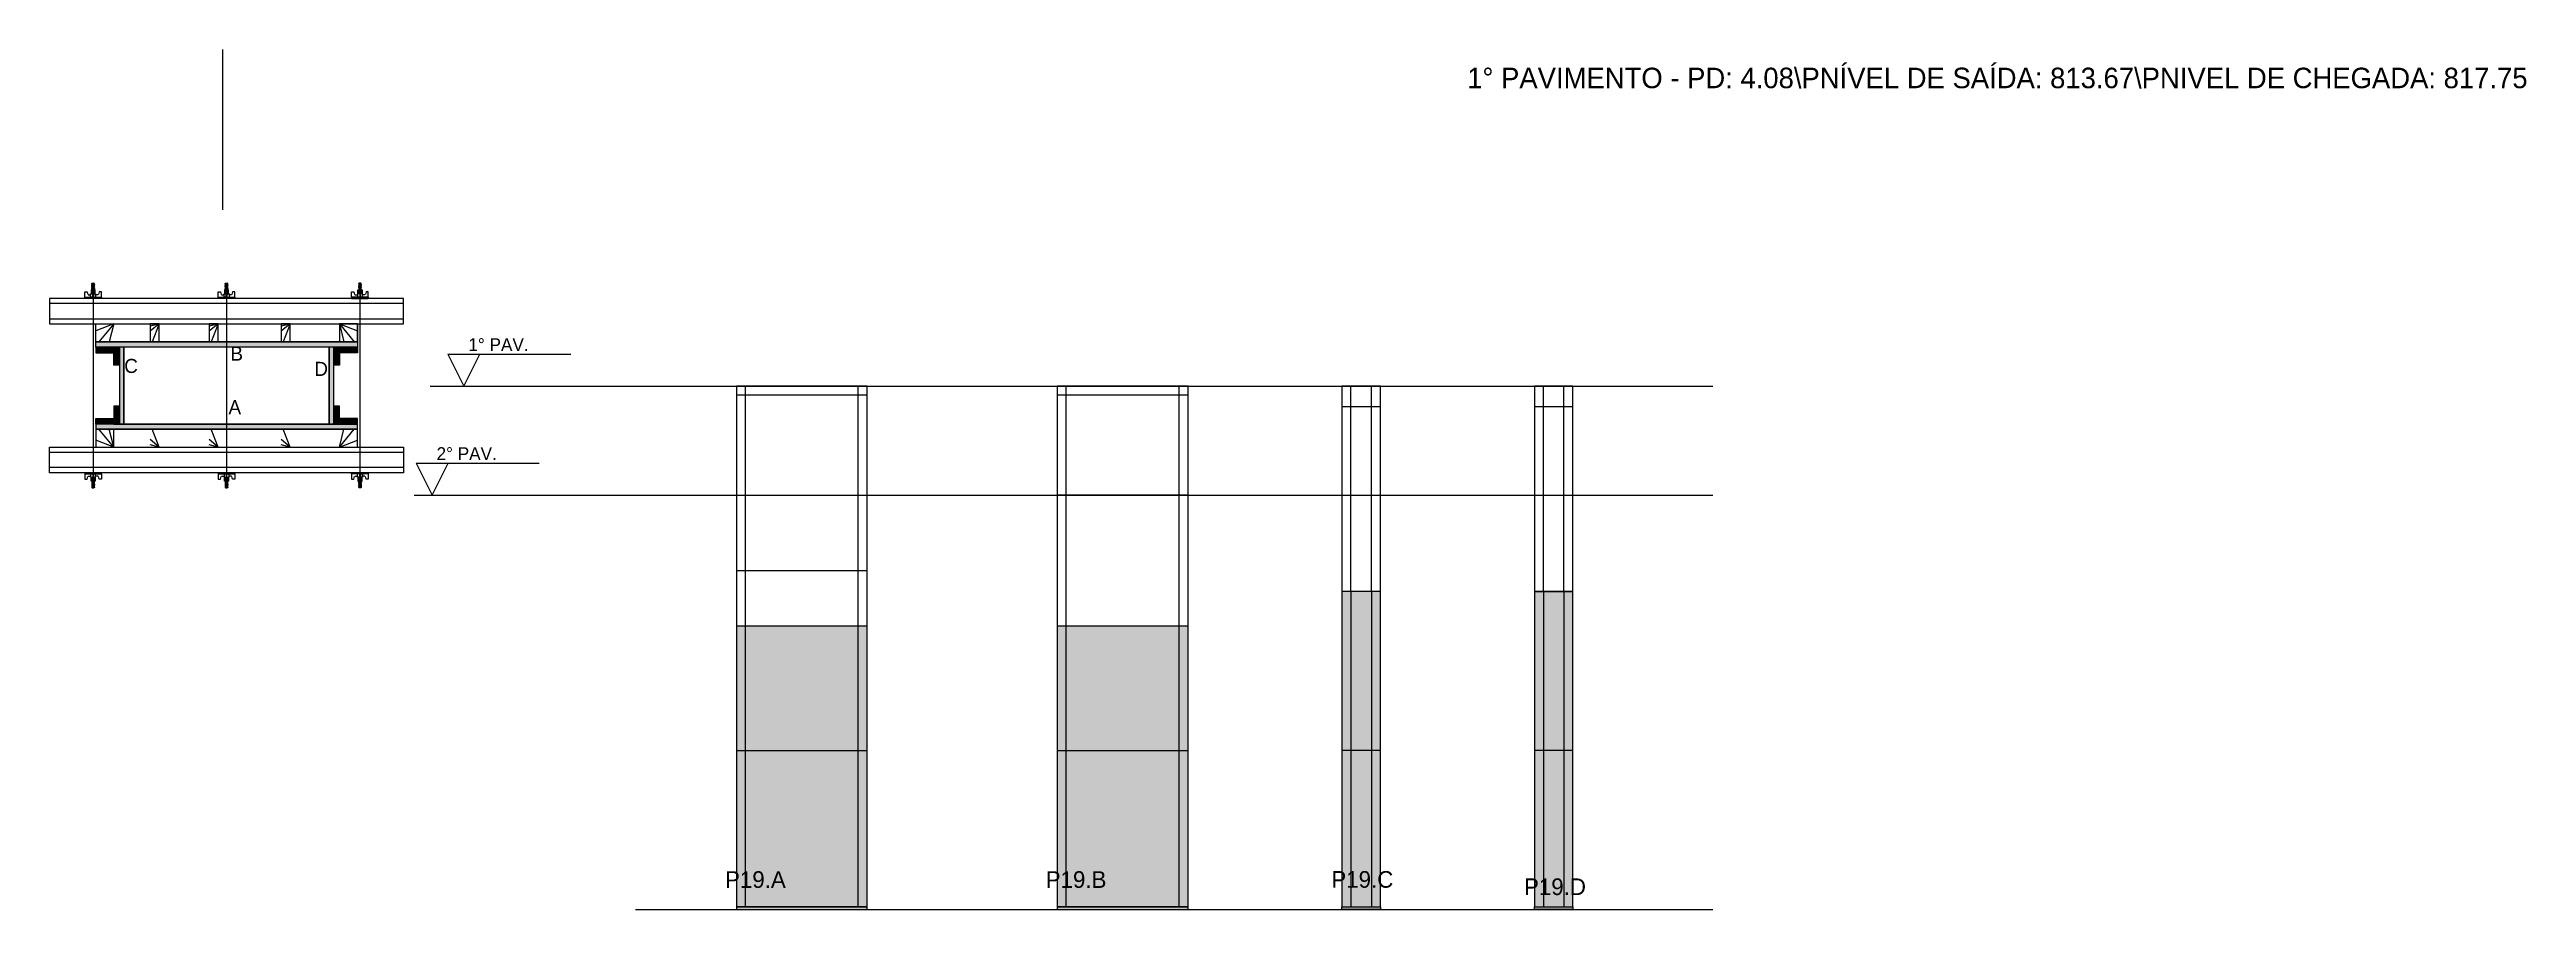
# Model space of a CAD drawing. Header units: metres. Extents: x 6286 to 8217, y 9809 to 10479.
import ezdxf

# ---------------------------------------------------------------- set-up
doc = ezdxf.new("R2010")
doc.units = ezdxf.units.M
for name, color, linetype in [('CHAPA', 7, 'Continuous'), ('Hachura', 7, 'Continuous'), ('Madeira', 7, 'Continuous'), ('NIVEL 1° PAV.', 7, 'Continuous'), ('NIVEL 2° PAV.', 7, 'Continuous'), ('NOMENCLATURA', 7, 'Continuous'), ('Nível', 7, 'Continuous'), ('Painéis', 7, 'Continuous'), ('Perfil Metálico', 7, 'Continuous'), ('SARR_2.2x7', 7, 'Continuous'), ('SARRAFO', 7, 'Continuous'), ('Texto Seção', 7, 'Continuous'), ('TEXTO_GERAL', 7, 'Continuous')]:
    doc.layers.add(name, color=color, linetype=linetype)

msp = doc.modelspace()

# ---------------------------------------------------------------- hatches: boundary and pattern name
at = {"layer": 'Hachura'}
h = msp.add_hatch(color=7, dxfattribs=at)
h.dxf.hatch_style = 1
h.paths.add_polyline_path([(6321.7, 10247.3), (6321.7, 10251.3), (6321.7, 10251.3), (6525.7, 10251.3), (6525.7, 10251.3), (6525.7, 10247.3), (6525.7, 10247.3), (6321.7, 10247.3)])
h = msp.add_hatch(color=7, dxfattribs=at)
h.dxf.hatch_style = 1
h.paths.add_polyline_path([(6321.7, 10247.3), (6321.7, 10251.3), (6321.7, 10251.3), (6525.7, 10251.3), (6525.7, 10251.3), (6525.7, 10247.3), (6525.7, 10247.3), (6321.7, 10247.3)])
h = msp.add_hatch(color=7, dxfattribs=at)
h.dxf.hatch_style = 1
h.paths.add_polyline_path([(6335.7, 10247.3), (6335.7, 10242.9), (6335.7, 10242.9), (6321.7, 10242.9), (6321.7, 10242.9), (6321.7, 10247.3), (6321.7, 10247.3), (6335.7, 10247.3)])
h = msp.add_hatch(color=7, dxfattribs=at)
h.dxf.hatch_style = 1
h.paths.add_polyline_path([(6340.1, 10247.3), (6335.7, 10247.3), (6335.7, 10247.3), (6335.7, 10233.3), (6335.7, 10233.3), (6340.1, 10233.3), (6340.1, 10233.3), (6340.1, 10247.3)])
h = msp.add_hatch(color=7, dxfattribs=at)
h.dxf.hatch_style = 1
h.paths.add_polyline_path([(6343.7, 10247.3), (6340.1, 10247.3), (6340.1, 10247.3), (6340.1, 10187.3), (6340.1, 10187.3), (6343.7, 10187.3), (6343.7, 10187.3), (6343.7, 10247.3)])
h = msp.add_hatch(color=7, dxfattribs=at)
h.dxf.hatch_style = 1
h.paths.add_polyline_path([(6343.7, 10247.3), (6340.1, 10247.3), (6340.1, 10247.3), (6340.1, 10187.3), (6340.1, 10187.3), (6343.7, 10187.3), (6343.7, 10187.3), (6343.7, 10247.3)])
h = msp.add_hatch(color=7, dxfattribs=at)
h.dxf.hatch_style = 1
h.paths.add_polyline_path([(6507.3, 10247.3), (6503.7, 10247.3), (6503.7, 10247.3), (6503.7, 10187.3), (6503.7, 10187.3), (6507.3, 10187.3), (6507.3, 10187.3), (6507.3, 10247.3)])
h = msp.add_hatch(color=7, dxfattribs=at)
h.dxf.hatch_style = 1
h.paths.add_polyline_path([(6507.3, 10247.3), (6503.7, 10247.3), (6503.7, 10247.3), (6503.7, 10187.3), (6503.7, 10187.3), (6507.3, 10187.3), (6507.3, 10187.3), (6507.3, 10247.3)])
h = msp.add_hatch(color=7, dxfattribs=at)
h.dxf.hatch_style = 1
h.paths.add_polyline_path([(6511.7, 10247.3), (6507.3, 10247.3), (6507.3, 10247.3), (6507.3, 10233.3), (6507.3, 10233.3), (6511.7, 10233.3), (6511.7, 10233.3), (6511.7, 10247.3)])
h = msp.add_hatch(color=7, dxfattribs=at)
h.dxf.hatch_style = 1
h.paths.add_polyline_path([(6511.7, 10247.3), (6511.7, 10242.9), (6511.7, 10242.9), (6525.7, 10242.9), (6525.7, 10242.9), (6525.7, 10247.3), (6525.7, 10247.3), (6511.7, 10247.3)])
h = msp.add_hatch(color=7, dxfattribs=at)
h.dxf.hatch_style = 1
h.paths.add_polyline_path([(6340.1, 10187.3), (6335.7, 10187.3), (6335.7, 10187.3), (6335.7, 10201.3), (6335.7, 10201.3), (6340.1, 10201.3), (6340.1, 10201.3), (6340.1, 10187.3)])
h = msp.add_hatch(color=7, dxfattribs=at)
h.dxf.hatch_style = 1
h.paths.add_polyline_path([(6511.7, 10187.3), (6507.3, 10187.3), (6507.3, 10187.3), (6507.3, 10201.3), (6507.3, 10201.3), (6511.7, 10201.3), (6511.7, 10201.3), (6511.7, 10187.3)])
h = msp.add_hatch(color=7, dxfattribs=at)
h.dxf.hatch_style = 1
h.paths.add_polyline_path([(6335.7, 10187.3), (6335.7, 10191.7), (6335.7, 10191.7), (6321.7, 10191.7), (6321.7, 10191.7), (6321.7, 10187.3), (6321.7, 10187.3), (6335.7, 10187.3)])
h = msp.add_hatch(color=7, dxfattribs=at)
h.dxf.hatch_style = 1
h.paths.add_polyline_path([(6321.7, 10187.3), (6321.7, 10183.3), (6321.7, 10183.3), (6525.7, 10183.3), (6525.7, 10183.3), (6525.7, 10187.3), (6525.7, 10187.3), (6321.7, 10187.3)])
h = msp.add_hatch(color=7, dxfattribs=at)
h.dxf.hatch_style = 1
h.paths.add_polyline_path([(6321.7, 10187.3), (6321.7, 10183.3), (6321.7, 10183.3), (6525.7, 10183.3), (6525.7, 10183.3), (6525.7, 10187.3), (6525.7, 10187.3), (6321.7, 10187.3)])
h = msp.add_hatch(color=7, dxfattribs=at)
h.dxf.hatch_style = 1
h.paths.add_polyline_path([(6511.7, 10187.3), (6511.7, 10191.7), (6511.7, 10191.7), (6525.7, 10191.7), (6525.7, 10191.7), (6525.7, 10187.3), (6525.7, 10187.3), (6511.7, 10187.3)])
h = msp.add_hatch(color=7, dxfattribs=at)
h.dxf.hatch_style = 1
h.paths.add_polyline_path([(7323.2, 9808.7), (7323.2, 10056.7), (7323.2, 10056.7), (7293.2, 10056.7), (7293.2, 10056.7), (7293.2, 9808.7), (7293.2, 9808.7), (7323.2, 9808.7)])
h = msp.add_hatch(color=7, dxfattribs=at)
h.dxf.hatch_style = 1
h.paths.add_polyline_path([(7473.3, 9808.7), (7473.3, 10056.7), (7473.3, 10056.7), (7443.3, 10056.7), (7443.3, 10056.7), (7443.3, 9808.7), (7443.3, 9808.7), (7473.3, 9808.7)])
h = msp.add_hatch(color=7, dxfattribs=at)
h.dxf.hatch_style = 1
h.paths.add_polyline_path([(6923.2, 9808.7), (6923.2, 10029.7), (6923.2, 10029.7), (6821.2, 10029.7), (6821.2, 10029.7), (6821.2, 9808.7), (6821.2, 9808.7), (6923.2, 9808.7)])
h = msp.add_hatch(color=7, dxfattribs=at)
h.dxf.hatch_style = 1
h.paths.add_polyline_path([(7173.3, 9808.7), (7173.3, 10029.7), (7173.3, 10029.7), (7071.3, 10029.7), (7071.3, 10029.7), (7071.3, 9808.7), (7071.3, 9808.7), (7173.3, 9808.7)])

# ---------------------------------------------------------------- linework, layer by layer
at = {"layer": 'CHAPA', "color": 7, "lineweight": 25}
for points in [[(6321.7, 10247.3), (6321.7, 10251.3), (6525.7, 10251.3), (6525.7, 10247.3)], [(6321.7, 10247.3), (6321.7, 10251.3), (6525.7, 10251.3), (6525.7, 10247.3)], [(6343.7, 10247.3), (6340.1, 10247.3), (6340.1, 10187.3), (6343.7, 10187.3)], [(6343.7, 10247.3), (6340.1, 10247.3), (6340.1, 10187.3), (6343.7, 10187.3)], [(6507.3, 10247.3), (6503.7, 10247.3), (6503.7, 10187.3), (6507.3, 10187.3)], [(6507.3, 10247.3), (6503.7, 10247.3), (6503.7, 10187.3), (6507.3, 10187.3)], [(6321.7, 10187.3), (6321.7, 10183.3), (6525.7, 10183.3), (6525.7, 10187.3)], [(6321.7, 10187.3), (6321.7, 10183.3), (6525.7, 10183.3), (6525.7, 10187.3)]]:
    msp.add_lwpolyline(points, close=True, dxfattribs=at)
at = {"layer": 'Defpoints', "color": 7, "lineweight": 25}
msp.add_line((6420.7, 10354.4), (6420.7, 10479.4), dxfattribs=at)
at = {"layer": 'Hachura', "color": 7, "lineweight": 25}
for p, q in [((6320.7, 10295.1), (6318.5, 10296.1)), ((6320.7, 10293.9), (6318.5, 10295)), ((6320.7, 10292.8), (6318.5, 10293.8)), ((6319.8, 10292), (6318.5, 10292.7)), ((6318.6, 10296.8), (6319, 10297.1)), ((6318.6, 10296.5), (6318.6, 10296.8)), ((6318.6, 10296.8), (6318.6, 10296.8)), ((6320.6, 10296.8), (6318.6, 10296.8)), ((6318.6, 10296.5), (6320.6, 10295.5)), ((6318.6, 10296.5), (6320.6, 10295.5)), ((6318.6, 10296.4), (6320.7, 10295.3)), ((6318.6, 10295.3), (6318.6, 10296)), ((6320.6, 10295), (6318.6, 10296)), ((6318.6, 10295.3), (6320.6, 10294.4)), ((6318.6, 10295.2), (6320.7, 10294.1)), ((6318.6, 10294.2), (6318.6, 10294.8)), ((6320.6, 10293.8), (6318.6, 10294.8)), ((6318.6, 10294.6), (6318.6, 10294.8)), ((6318.6, 10294.2), (6320.6, 10293.2)), ((6318.6, 10294.1), (6320.7, 10293)), ((6318.6, 10293), (6318.6, 10293.6)), ((6320.6, 10292.7), (6318.6, 10293.6)), ((6318.6, 10293), (6320.6, 10292)), ((6319.5, 10292), (6318.6, 10292.5)), ((6318.6, 10292), (6318.6, 10292.5)), ((6319, 10297.1), (6320.2, 10297.1)), ((6320.6, 10296.2), (6319.3, 10296.8)), ((6320.7, 10296.2), (6319.5, 10296.8)), ((6319.7, 10296.1), (6319.7, 10142.3)), ((6320.1, 10296.8), (6320.7, 10296.5)), ((6320.6, 10296.8), (6320.2, 10297.1)), ((6320.3, 10296.8), (6320.6, 10296.7)), ((6320.6, 10296.7), (6320.6, 10296.8)), ((6320.6, 10296.2), (6320.6, 10295.5)), ((6320.6, 10294.4), (6320.6, 10295)), ((6320.6, 10293.6), (6320.6, 10293.8)), ((6320.6, 10293.6), (6320.6, 10293.2)), ((6320.6, 10292.7), (6320.6, 10292)), ((6424.7, 10295.1), (6422.5, 10296.1)), ((6424.7, 10293.9), (6422.5, 10295)), ((6424.7, 10292.8), (6422.5, 10293.8)), ((6423.8, 10292), (6422.5, 10292.7)), ((6422.6, 10296.8), (6423, 10297.1)), ((6422.6, 10296.5), (6422.6, 10296.8)), ((6422.6, 10296.8), (6422.6, 10296.8)), ((6424.6, 10296.8), (6422.6, 10296.8)), ((6422.6, 10296.5), (6424.6, 10295.5)), ((6422.6, 10296.5), (6424.6, 10295.5)), ((6422.6, 10296.4), (6424.7, 10295.3)), ((6422.6, 10295.3), (6422.6, 10296)), ((6424.6, 10295), (6422.6, 10296)), ((6422.6, 10295.3), (6424.6, 10294.4)), ((6422.6, 10295.2), (6424.7, 10294.1)), ((6422.6, 10294.2), (6422.6, 10294.8)), ((6424.6, 10293.8), (6422.6, 10294.8)), ((6422.6, 10294.6), (6422.6, 10294.8)), ((6422.6, 10294.2), (6424.6, 10293.2)), ((6422.6, 10294.1), (6424.7, 10293)), ((6422.6, 10293), (6422.6, 10293.6)), ((6424.6, 10292.7), (6422.6, 10293.6)), ((6422.6, 10293), (6424.6, 10292)), ((6423.5, 10292), (6422.6, 10292.5)), ((6422.6, 10292), (6422.6, 10292.5)), ((6423, 10297.1), (6424.2, 10297.1)), ((6424.6, 10296.2), (6423.3, 10296.8)), ((6424.7, 10296.2), (6423.5, 10296.8)), ((6423.7, 10296.1), (6423.7, 10142.3)), ((6424.1, 10296.8), (6424.7, 10296.5)), ((6424.6, 10296.8), (6424.2, 10297.1)), ((6424.3, 10296.8), (6424.6, 10296.7)), ((6424.6, 10296.7), (6424.6, 10296.8)), ((6424.6, 10296.2), (6424.6, 10295.5)), ((6424.6, 10294.4), (6424.6, 10295)), ((6424.6, 10293.6), (6424.6, 10293.8)), ((6424.6, 10293.6), (6424.6, 10293.2)), ((6424.6, 10292.7), (6424.6, 10292)), ((6527.3, 10296.8), (6526.6, 10296.5)), ((6528.8, 10296.4), (6526.6, 10295.3)), ((6528.8, 10295.2), (6526.6, 10294.1)), ((6528.8, 10294.1), (6526.6, 10293)), ((6526.7, 10296.2), (6527.8, 10296.8)), ((6526.7, 10295.1), (6528.8, 10296.1)), ((6526.7, 10293.9), (6528.8, 10295)), ((6526.7, 10292.8), (6528.8, 10293.8)), ((6526.8, 10296.8), (6527.1, 10297.1)), ((6527, 10296.8), (6526.8, 10296.7)), ((6526.8, 10296.7), (6526.8, 10296.8)), ((6526.8, 10296.2), (6528.1, 10296.8)), ((6526.8, 10296.8), (6528.7, 10296.8)), ((6528.7, 10296.5), (6526.8, 10295.5)), ((6528.7, 10296.5), (6526.8, 10295.5)), ((6526.8, 10296.2), (6526.8, 10295.5)), ((6526.8, 10295), (6528.7, 10296)), ((6528.7, 10295.3), (6526.8, 10294.4)), ((6526.8, 10294.4), (6526.8, 10295)), ((6526.8, 10293.8), (6528.7, 10294.8)), ((6528.7, 10294.2), (6526.8, 10293.2)), ((6526.8, 10293.6), (6526.8, 10293.8)), ((6526.8, 10293.6), (6526.8, 10293.2)), ((6526.8, 10292.7), (6528.7, 10293.6)), ((6528.7, 10293), (6526.8, 10292)), ((6526.8, 10292.7), (6526.8, 10292)), ((6528.4, 10297.1), (6527.1, 10297.1)), ((6527.5, 10292), (6528.8, 10292.7)), ((6527.7, 10296.1), (6527.7, 10142.3)), ((6527.8, 10292), (6528.7, 10292.5)), ((6528.7, 10296.8), (6528.4, 10297.1)), ((6528.7, 10296.5), (6528.7, 10296.8)), ((6528.7, 10296.8), (6528.7, 10296.8)), ((6528.7, 10295.3), (6528.7, 10296)), ((6528.7, 10294.2), (6528.7, 10294.8)), ((6528.7, 10294.6), (6528.7, 10294.8)), ((6528.7, 10293), (6528.7, 10293.6)), ((6528.7, 10292), (6528.7, 10292.5)), ((6313.2, 10285.3), (6313.2, 10290.5)), ((6313.2, 10290.5), (6314.9, 10290.5)), ((6313.2, 10286.2), (6326.1, 10286.2)), ((6313.2, 10286.2), (6318.4, 10286.2)), ((6326.1, 10285.3), (6313.2, 10285.3)), ((6313.4, 10286.2), (6313.4, 10285.3)), ((6313.6, 10286.2), (6313.6, 10285.3)), ((6313.9, 10286.2), (6313.9, 10285.3)), ((6314.4, 10286.2), (6314.4, 10285.3)), ((6314.9, 10290.5), (6315.5, 10288.3)), ((6315.2, 10286.2), (6315.2, 10285.3)), ((6315.8, 10288), (6317.7, 10288)), ((6316.6, 10286.2), (6316.6, 10285.3)), ((6325.2, 10285.3), (6317.4, 10285.3)), ((6317.7, 10288.8), (6321.6, 10288.8)), ((6317.7, 10286.2), (6317.7, 10288.8)), ((6319.7, 10286.2), (6317.7, 10286.2)), ((6321.3, 10292), (6318, 10292)), ((6321.3, 10292), (6318, 10292)), ((6318, 10292), (6318, 10288.8)), ((6318.4, 10286.2), (6319, 10286.2)), ((6318.7, 10285.9), (6318.7, 10286.1)), ((6318.7, 10285.5), (6318.7, 10285.9)), ((6319, 10292), (6319, 10288.8)), ((6319.4, 10286.2), (6319.4, 10288.2)), ((6319.7, 10286.2), (6319.7, 10285.3)), ((6319.9, 10288.2), (6319.9, 10286.2)), ((6320.6, 10292), (6320.6, 10288.8)), ((6320.6, 10286.1), (6320.6, 10285.7)), ((6321.3, 10288.8), (6321.3, 10292)), ((6321.6, 10288.8), (6321.3, 10288.8)), ((6321.6, 10288.8), (6321.3, 10288.8)), ((6321.6, 10288.8), (6321.6, 10286.2)), ((6323.5, 10288), (6321.6, 10288)), ((6322.7, 10286.2), (6322.7, 10285.3)), ((6324.4, 10290.5), (6323.9, 10288.3)), ((6324.1, 10286.2), (6324.1, 10285.3)), ((6326.1, 10290.5), (6324.4, 10290.5)), ((6325, 10286.2), (6325, 10285.3)), ((6325.4, 10286.2), (6325.4, 10285.3)), ((6325.8, 10286.2), (6325.8, 10285.3)), ((6326, 10286.2), (6326, 10285.3)), ((6326.1, 10286.2), (6326.1, 10290.5)), ((6326.1, 10286.2), (6326.1, 10285.3)), ((6417.2, 10285.3), (6417.2, 10290.5)), ((6417.2, 10290.5), (6418.9, 10290.5)), ((6417.2, 10286.2), (6430.1, 10286.2)), ((6417.2, 10286.2), (6422.4, 10286.2)), ((6430.1, 10285.3), (6417.2, 10285.3)), ((6417.4, 10286.2), (6417.4, 10285.3)), ((6417.6, 10286.2), (6417.6, 10285.3)), ((6417.9, 10286.2), (6417.9, 10285.3)), ((6418.4, 10286.2), (6418.4, 10285.3)), ((6418.9, 10290.5), (6419.5, 10288.3)), ((6419.2, 10286.2), (6419.2, 10285.3)), ((6419.8, 10288), (6421.7, 10288)), ((6420.6, 10286.2), (6420.6, 10285.3)), ((6429.2, 10285.3), (6421.4, 10285.3)), ((6421.7, 10288.8), (6425.6, 10288.8)), ((6421.7, 10286.2), (6421.7, 10288.8)), ((6423.7, 10286.2), (6421.7, 10286.2)), ((6425.3, 10292), (6422, 10292)), ((6425.3, 10292), (6422, 10292)), ((6422, 10292), (6422, 10288.8)), ((6422.4, 10286.2), (6423, 10286.2)), ((6422.7, 10285.9), (6422.7, 10286.1)), ((6422.7, 10285.5), (6422.7, 10285.9)), ((6423, 10292), (6423, 10288.8)), ((6423.4, 10286.2), (6423.4, 10288.2)), ((6423.7, 10286.2), (6423.7, 10285.3)), ((6423.9, 10288.2), (6423.9, 10286.2)), ((6424.6, 10292), (6424.6, 10288.8)), ((6424.6, 10286.1), (6424.6, 10285.7)), ((6425.3, 10288.8), (6425.3, 10292)), ((6425.6, 10288.8), (6425.3, 10288.8)), ((6425.6, 10288.8), (6425.3, 10288.8)), ((6425.6, 10288.8), (6425.6, 10286.2)), ((6427.5, 10288), (6425.6, 10288)), ((6426.7, 10286.2), (6426.7, 10285.3)), ((6428.4, 10290.5), (6427.9, 10288.3)), ((6428.1, 10286.2), (6428.1, 10285.3)), ((6430.1, 10290.5), (6428.4, 10290.5)), ((6429, 10286.2), (6429, 10285.3)), ((6429.4, 10286.2), (6429.4, 10285.3)), ((6429.8, 10286.2), (6429.8, 10285.3)), ((6430, 10286.2), (6430, 10285.3)), ((6430.1, 10286.2), (6430.1, 10290.5)), ((6430.1, 10286.2), (6430.1, 10285.3)), ((6521.2, 10286.2), (6521.2, 10290.5)), ((6521.2, 10290.5), (6522.9, 10290.5)), ((6534.1, 10286.2), (6521.2, 10286.2)), ((6521.2, 10286.2), (6521.2, 10285.3)), ((6521.2, 10285.3), (6534.1, 10285.3)), ((6521.4, 10286.2), (6521.4, 10285.3)), ((6521.6, 10286.2), (6521.6, 10285.3)), ((6521.9, 10286.2), (6521.9, 10285.3)), ((6522.2, 10285.3), (6530, 10285.3)), ((6522.4, 10286.2), (6522.4, 10285.3)), ((6522.9, 10290.5), (6523.5, 10288.3)), ((6523.2, 10286.2), (6523.2, 10285.3)), ((6523.8, 10288), (6525.7, 10288)), ((6524.6, 10286.2), (6524.6, 10285.3)), ((6529.6, 10288.8), (6525.7, 10288.8)), ((6525.7, 10288.8), (6525.7, 10286.2)), ((6525.7, 10288.8), (6526, 10288.8)), ((6525.7, 10288.8), (6526, 10288.8)), ((6526, 10292), (6529.4, 10292)), ((6526, 10292), (6529.4, 10292)), ((6526, 10288.8), (6526, 10292)), ((6526.7, 10286.1), (6526.7, 10285.7)), ((6526.8, 10292), (6526.8, 10288.8)), ((6527.5, 10288.2), (6527.5, 10286.2)), ((6527.7, 10286.2), (6529.6, 10286.2)), ((6527.7, 10286.2), (6527.7, 10285.3)), ((6528, 10286.2), (6528, 10288.2)), ((6528.3, 10292), (6528.3, 10288.8)), ((6529, 10286.2), (6528.3, 10286.2)), ((6528.6, 10285.9), (6528.6, 10286.1)), ((6528.6, 10285.5), (6528.6, 10285.9)), ((6534.1, 10286.2), (6529, 10286.2)), ((6529.4, 10292), (6529.4, 10288.8)), ((6529.6, 10286.2), (6529.6, 10288.8)), ((6531.6, 10288), (6529.6, 10288)), ((6530.7, 10286.2), (6530.7, 10285.3)), ((6532.4, 10290.5), (6531.9, 10288.3)), ((6532.1, 10286.2), (6532.1, 10285.3)), ((6534.1, 10290.5), (6532.4, 10290.5)), ((6533, 10286.2), (6533, 10285.3)), ((6533.4, 10286.2), (6533.4, 10285.3)), ((6533.8, 10286.2), (6533.8, 10285.3)), ((6534, 10286.2), (6534, 10285.3)), ((6534.1, 10285.3), (6534.1, 10290.5)), ((6326.1, 10149.3), (6313.2, 10149.3)), ((6313.2, 10149.3), (6313.2, 10144.2)), ((6313.2, 10148.4), (6326.1, 10148.4)), ((6313.2, 10148.4), (6318.4, 10148.4)), ((6313.2, 10144.2), (6314.9, 10144.2)), ((6313.4, 10148.4), (6313.4, 10149.3)), ((6313.6, 10148.4), (6313.6, 10149.3)), ((6313.9, 10148.4), (6313.9, 10149.3)), ((6314.4, 10148.4), (6314.4, 10149.3)), ((6314.9, 10144.2), (6315.5, 10146.4)), ((6315.2, 10148.4), (6315.2, 10149.3)), ((6315.8, 10146.6), (6317.7, 10146.6)), ((6316.6, 10148.4), (6316.6, 10149.3)), ((6325.2, 10149.3), (6317.4, 10149.3)), ((6319.7, 10148.4), (6317.7, 10148.4)), ((6317.7, 10148.4), (6317.7, 10145.8)), ((6317.7, 10145.8), (6321.6, 10145.8)), ((6318, 10142.6), (6318, 10145.8)), ((6321.3, 10142.7), (6318, 10142.7)), ((6321.3, 10142.6), (6318, 10142.6)), ((6318.4, 10148.4), (6319, 10148.4)), ((6319.8, 10142.6), (6318.5, 10142)), ((6320.7, 10141.9), (6318.5, 10140.8)), ((6320.7, 10140.7), (6318.5, 10139.7)), ((6320.7, 10139.6), (6318.5, 10138.5)), ((6318.6, 10141.6), (6320.6, 10142.6)), ((6319.5, 10142.6), (6318.6, 10142.2)), ((6318.6, 10142.6), (6318.6, 10142.2)), ((6320.6, 10142), (6318.6, 10141)), ((6318.6, 10140.6), (6320.7, 10141.7)), ((6318.6, 10141.6), (6318.6, 10141)), ((6318.6, 10140.5), (6320.6, 10141.5)), ((6320.6, 10140.8), (6318.6, 10139.8)), ((6318.6, 10140.5), (6318.6, 10139.8)), ((6318.6, 10139.4), (6320.7, 10140.5)), ((6318.6, 10139.3), (6320.6, 10140.3)), ((6318.6, 10140.1), (6318.6, 10139.8)), ((6320.6, 10139.6), (6318.6, 10138.7)), ((6318.6, 10139.3), (6318.6, 10138.7)), ((6318.6, 10138.3), (6320.7, 10139.3)), ((6318.6, 10138.2), (6320.6, 10139.1)), ((6318.6, 10138.2), (6320.6, 10139.1)), ((6318.6, 10138.2), (6318.6, 10137.8)), ((6318.7, 10149.2), (6318.7, 10148.7)), ((6318.7, 10148.7), (6318.7, 10148.5)), ((6319, 10142.6), (6319, 10145.8)), ((6320.6, 10138.5), (6319.3, 10137.8)), ((6319.4, 10148.4), (6319.4, 10146.4)), ((6320.7, 10138.4), (6319.5, 10137.8)), ((6319.7, 10148.4), (6319.7, 10149.3)), ((6319.9, 10146.4), (6319.9, 10148.4)), ((6320.1, 10137.8), (6320.7, 10138.2)), ((6320.6, 10148.5), (6320.6, 10149)), ((6320.6, 10142.6), (6320.6, 10145.8)), ((6320.6, 10142), (6320.6, 10142.6)), ((6320.6, 10141), (6320.6, 10141.5)), ((6320.6, 10141), (6320.6, 10140.8)), ((6320.6, 10140.3), (6320.6, 10139.6)), ((6320.6, 10138.5), (6320.6, 10139.1)), ((6321.3, 10145.8), (6321.3, 10142.6)), ((6321.6, 10145.8), (6321.3, 10145.8)), ((6321.6, 10145.8), (6321.3, 10145.8)), ((6321.6, 10145.8), (6321.6, 10148.4)), ((6323.5, 10146.6), (6321.6, 10146.6)), ((6322.7, 10148.4), (6322.7, 10149.3)), ((6324.4, 10144.2), (6323.9, 10146.4)), ((6324.1, 10148.4), (6324.1, 10149.3)), ((6326.1, 10144.2), (6324.4, 10144.2)), ((6325, 10148.4), (6325, 10149.3)), ((6325.4, 10148.4), (6325.4, 10149.3)), ((6325.8, 10148.4), (6325.8, 10149.3)), ((6326, 10148.4), (6326, 10149.3)), ((6326.1, 10148.4), (6326.1, 10149.3)), ((6326.1, 10148.4), (6326.1, 10144.2)), ((6430.1, 10149.3), (6417.2, 10149.3)), ((6417.2, 10149.3), (6417.2, 10144.2)), ((6417.2, 10148.4), (6430.1, 10148.4)), ((6417.2, 10148.4), (6422.4, 10148.4)), ((6417.2, 10144.2), (6418.9, 10144.2)), ((6417.4, 10148.4), (6417.4, 10149.3)), ((6417.6, 10148.4), (6417.6, 10149.3)), ((6417.9, 10148.4), (6417.9, 10149.3)), ((6418.4, 10148.4), (6418.4, 10149.3)), ((6418.9, 10144.2), (6419.5, 10146.4)), ((6419.2, 10148.4), (6419.2, 10149.3)), ((6419.8, 10146.6), (6421.7, 10146.6)), ((6420.6, 10148.4), (6420.6, 10149.3)), ((6429.2, 10149.3), (6421.4, 10149.3)), ((6423.7, 10148.4), (6421.7, 10148.4)), ((6421.7, 10148.4), (6421.7, 10145.8)), ((6421.7, 10145.8), (6425.6, 10145.8)), ((6422, 10142.6), (6422, 10145.8)), ((6425.3, 10142.7), (6422, 10142.7)), ((6425.3, 10142.6), (6422, 10142.6)), ((6422.4, 10148.4), (6423, 10148.4)), ((6423.8, 10142.6), (6422.5, 10142)), ((6424.7, 10141.9), (6422.5, 10140.8)), ((6424.7, 10140.7), (6422.5, 10139.7)), ((6424.7, 10139.6), (6422.5, 10138.5)), ((6422.6, 10141.6), (6424.6, 10142.6)), ((6423.5, 10142.6), (6422.6, 10142.2)), ((6422.6, 10142.6), (6422.6, 10142.2)), ((6424.6, 10142), (6422.6, 10141)), ((6422.6, 10140.6), (6424.7, 10141.7)), ((6422.6, 10141.6), (6422.6, 10141)), ((6422.6, 10140.5), (6424.6, 10141.5)), ((6424.6, 10140.8), (6422.6, 10139.8)), ((6422.6, 10140.5), (6422.6, 10139.8)), ((6422.6, 10139.4), (6424.7, 10140.5)), ((6422.6, 10139.3), (6424.6, 10140.3)), ((6422.6, 10140.1), (6422.6, 10139.8)), ((6424.6, 10139.6), (6422.6, 10138.7)), ((6422.6, 10139.3), (6422.6, 10138.7)), ((6422.6, 10138.3), (6424.7, 10139.3)), ((6422.6, 10138.2), (6424.6, 10139.1)), ((6422.6, 10138.2), (6424.6, 10139.1)), ((6422.6, 10138.2), (6422.6, 10137.8)), ((6422.7, 10149.2), (6422.7, 10148.7)), ((6422.7, 10148.7), (6422.7, 10148.5)), ((6423, 10142.6), (6423, 10145.8)), ((6424.6, 10138.5), (6423.3, 10137.8)), ((6423.4, 10148.4), (6423.4, 10146.4)), ((6424.7, 10138.4), (6423.5, 10137.8)), ((6423.7, 10148.4), (6423.7, 10149.3)), ((6423.9, 10146.4), (6423.9, 10148.4)), ((6424.1, 10137.8), (6424.7, 10138.2)), ((6424.6, 10148.5), (6424.6, 10149)), ((6424.6, 10142.6), (6424.6, 10145.8)), ((6424.6, 10142), (6424.6, 10142.6)), ((6424.6, 10141), (6424.6, 10141.5)), ((6424.6, 10141), (6424.6, 10140.8)), ((6424.6, 10140.3), (6424.6, 10139.6)), ((6424.6, 10138.5), (6424.6, 10139.1)), ((6425.3, 10145.8), (6425.3, 10142.6)), ((6425.6, 10145.8), (6425.3, 10145.8)), ((6425.6, 10145.8), (6425.3, 10145.8)), ((6425.6, 10145.8), (6425.6, 10148.4)), ((6427.5, 10146.6), (6425.6, 10146.6)), ((6426.7, 10148.4), (6426.7, 10149.3)), ((6428.4, 10144.2), (6427.9, 10146.4)), ((6428.1, 10148.4), (6428.1, 10149.3)), ((6430.1, 10144.2), (6428.4, 10144.2)), ((6429, 10148.4), (6429, 10149.3)), ((6429.4, 10148.4), (6429.4, 10149.3)), ((6429.8, 10148.4), (6429.8, 10149.3)), ((6430, 10148.4), (6430, 10149.3)), ((6430.1, 10148.4), (6430.1, 10149.3)), ((6430.1, 10148.4), (6430.1, 10144.2)), ((6521.2, 10149.3), (6534.1, 10149.3)), ((6521.2, 10148.4), (6521.2, 10149.3)), ((6534.1, 10148.4), (6521.2, 10148.4)), ((6521.2, 10148.4), (6521.2, 10144.2)), ((6521.2, 10144.2), (6522.9, 10144.2)), ((6521.4, 10148.4), (6521.4, 10149.3)), ((6521.6, 10148.4), (6521.6, 10149.3)), ((6521.9, 10148.4), (6521.9, 10149.3)), ((6522.2, 10149.3), (6530, 10149.3)), ((6522.4, 10148.4), (6522.4, 10149.3)), ((6522.9, 10144.2), (6523.5, 10146.4)), ((6523.2, 10148.4), (6523.2, 10149.3)), ((6523.8, 10146.6), (6525.7, 10146.6)), ((6524.6, 10148.4), (6524.6, 10149.3)), ((6525.7, 10145.8), (6525.7, 10148.4)), ((6529.6, 10145.8), (6525.7, 10145.8)), ((6525.7, 10145.8), (6526, 10145.8)), ((6525.7, 10145.8), (6526, 10145.8)), ((6526, 10145.8), (6526, 10142.6)), ((6526, 10142.7), (6529.4, 10142.7)), ((6526, 10142.6), (6529.4, 10142.6)), ((6528.8, 10140.6), (6526.6, 10141.7)), ((6528.8, 10139.4), (6526.6, 10140.5)), ((6528.8, 10138.3), (6526.6, 10139.3)), ((6527.3, 10137.8), (6526.6, 10138.2)), ((6526.7, 10148.5), (6526.7, 10149)), ((6526.7, 10141.9), (6528.8, 10140.8)), ((6526.7, 10140.7), (6528.8, 10139.7)), ((6526.7, 10139.6), (6528.8, 10138.5)), ((6526.7, 10138.4), (6527.8, 10137.8)), ((6526.8, 10142.6), (6526.8, 10145.8)), ((6526.8, 10142), (6526.8, 10142.6)), ((6528.7, 10141.6), (6526.8, 10142.6)), ((6526.8, 10142), (6528.7, 10141)), ((6526.8, 10141), (6526.8, 10141.5)), ((6528.7, 10140.5), (6526.8, 10141.5)), ((6526.8, 10141), (6526.8, 10140.8)), ((6526.8, 10140.8), (6528.7, 10139.8)), ((6526.8, 10140.3), (6526.8, 10139.6)), ((6528.7, 10139.3), (6526.8, 10140.3)), ((6526.8, 10139.6), (6528.7, 10138.7)), ((6528.7, 10138.2), (6526.8, 10139.1)), ((6526.8, 10138.5), (6526.8, 10139.1)), ((6528.7, 10138.2), (6526.8, 10139.1)), ((6526.8, 10138.5), (6528.1, 10137.8)), ((6527.5, 10146.4), (6527.5, 10148.4)), ((6527.5, 10142.6), (6528.8, 10142)), ((6527.7, 10148.4), (6527.7, 10149.3)), ((6527.7, 10148.4), (6529.6, 10148.4)), ((6527.8, 10142.6), (6528.7, 10142.2)), ((6528, 10148.4), (6528, 10146.4)), ((6529, 10148.4), (6528.3, 10148.4)), ((6528.3, 10142.6), (6528.3, 10145.8)), ((6528.6, 10149.2), (6528.6, 10148.7)), ((6528.6, 10148.7), (6528.6, 10148.5)), ((6528.7, 10142.6), (6528.7, 10142.2)), ((6528.7, 10141.6), (6528.7, 10141)), ((6528.7, 10140.5), (6528.7, 10139.8)), ((6528.7, 10140.1), (6528.7, 10139.8)), ((6528.7, 10139.3), (6528.7, 10138.7)), ((6528.7, 10138.2), (6528.7, 10137.8)), ((6534.1, 10148.4), (6529, 10148.4)), ((6529.4, 10142.6), (6529.4, 10145.8)), ((6529.6, 10148.4), (6529.6, 10145.8)), ((6531.6, 10146.6), (6529.6, 10146.6)), ((6530.7, 10148.4), (6530.7, 10149.3)), ((6532.4, 10144.2), (6531.9, 10146.4)), ((6532.1, 10148.4), (6532.1, 10149.3)), ((6534.1, 10144.2), (6532.4, 10144.2)), ((6533, 10148.4), (6533, 10149.3)), ((6533.4, 10148.4), (6533.4, 10149.3)), ((6533.8, 10148.4), (6533.8, 10149.3)), ((6534, 10148.4), (6534, 10149.3)), ((6534.1, 10149.3), (6534.1, 10144.2)), ((6318.6, 10137.8), (6318.6, 10137.8)), ((6318.6, 10137.8), (6319, 10137.5)), ((6320.6, 10137.8), (6318.6, 10137.8)), ((6319, 10137.5), (6320.2, 10137.5)), ((6320.6, 10137.8), (6320.2, 10137.5)), ((6320.3, 10137.8), (6320.6, 10138)), ((6320.6, 10138), (6320.6, 10137.8)), ((6422.6, 10137.8), (6422.6, 10137.8)), ((6422.6, 10137.8), (6423, 10137.5)), ((6424.6, 10137.8), (6422.6, 10137.8)), ((6423, 10137.5), (6424.2, 10137.5)), ((6424.6, 10137.8), (6424.2, 10137.5)), ((6424.3, 10137.8), (6424.6, 10138)), ((6424.6, 10138), (6424.6, 10137.8)), ((6527, 10137.8), (6526.8, 10138)), ((6526.8, 10138), (6526.8, 10137.8)), ((6526.8, 10137.8), (6527.1, 10137.5)), ((6526.8, 10137.8), (6528.7, 10137.8)), ((6528.4, 10137.5), (6527.1, 10137.5)), ((6528.7, 10137.8), (6528.4, 10137.5)), ((6528.7, 10137.8), (6528.7, 10137.8))]:
    msp.add_line(p, q, dxfattribs=at)
at = {"layer": 'Madeira', "color": 7, "lineweight": 25}
for p, q in [((6335.7, 10265.3), (6321.7, 10259.9)), ((6335.7, 10265.3), (6324.2, 10251.3)), ((6335.7, 10265.3), (6332.2, 10251.3)), ((6371.2, 10265.3), (6364.2, 10259.6)), ((6371.2, 10265.3), (6364.2, 10263.6)), ((6371.2, 10265.3), (6365.7, 10251.3)), ((6417.2, 10265.3), (6410.2, 10259.6)), ((6417.2, 10265.3), (6410.2, 10263.6)), ((6417.2, 10265.3), (6411.7, 10251.3)), ((6473.2, 10265.3), (6466.2, 10259.6)), ((6473.2, 10265.3), (6466.2, 10263.6)), ((6473.2, 10265.3), (6467.7, 10251.3)), ((6511.7, 10265.3), (6523.2, 10251.3)), ((6511.7, 10265.3), (6515.2, 10251.3)), ((6511.7, 10265.3), (6525.7, 10259.9)), ((6335.7, 10169.3), (6324.2, 10183.3)), ((6335.7, 10169.3), (6332.2, 10183.3)), ((6371.2, 10169.3), (6365.7, 10183.3)), ((6417.2, 10169.3), (6411.7, 10183.3)), ((6473.2, 10169.3), (6467.7, 10183.3)), ((6511.7, 10169.3), (6523.2, 10183.3)), ((6511.7, 10169.3), (6515.2, 10183.3)), ((6335.7, 10169.3), (6321.7, 10174.7)), ((6371.2, 10169.3), (6364.2, 10175.1)), ((6371.2, 10169.3), (6364.2, 10171)), ((6417.2, 10169.3), (6410.2, 10175.1)), ((6417.2, 10169.3), (6410.2, 10171)), ((6473.2, 10169.3), (6466.2, 10175.1)), ((6473.2, 10169.3), (6466.2, 10171)), ((6511.7, 10169.3), (6525.7, 10174.7))]:
    msp.add_line(p, q, dxfattribs=at)
for points in [[(6525.7, 10265.3), (6525.7, 10251.3), (6321.7, 10251.3), (6321.7, 10265.3)], [(6371.2, 10265.3), (6364.2, 10265.3), (6364.2, 10251.3), (6371.2, 10251.3)], [(6417.2, 10265.3), (6410.2, 10265.3), (6410.2, 10251.3), (6417.2, 10251.3)], [(6473.2, 10265.3), (6466.2, 10265.3), (6466.2, 10251.3), (6473.2, 10251.3)], [(6511.7, 10265.3), (6511.7, 10251.3), (6525.7, 10251.3), (6525.7, 10265.3)], [(6335.7, 10169.3), (6335.7, 10183.3), (6321.7, 10183.3), (6321.7, 10169.3)], [(6525.7, 10169.3), (6525.7, 10183.3), (6321.7, 10183.3), (6321.7, 10169.3)]]:
    msp.add_lwpolyline(points, close=True, dxfattribs=at)
at = {"layer": 'NIVEL 1° PAV.', "color": 7, "lineweight": 25}
for p, q in [((6596.2, 10241.7), (6692.2, 10241.7)), ((6596.2, 10241.7), (6608.7, 10216.7)), ((6608.7, 10216.7), (6621.2, 10241.7)), ((6582.4, 10216.7), (7582.4, 10216.7))]:
    msp.add_line(p, q, dxfattribs=at)
at = {"layer": 'NIVEL 2° PAV.', "color": 7, "lineweight": 25}
for p, q in [((6571.4, 10156.7), (6667.4, 10156.7)), ((6571.4, 10156.7), (6583.9, 10131.7)), ((6583.9, 10131.7), (6596.4, 10156.7)), ((6570, 10131.7), (7582.4, 10131.7))]:
    msp.add_line(p, q, dxfattribs=at)
at = {"layer": 'Nível', "color": 7, "lineweight": 25}
for p, q in [((6742.6, 10216.7), (7582.4, 10216.7)), ((6742.6, 9808.7), (7582.4, 9808.7))]:
    msp.add_line(p, q, dxfattribs=at)
at = {"layer": 'Painéis', "color": 7, "lineweight": 25}
for p, q in [((6821.2, 10216.7), (6821.2, 9808.7)), ((6923.2, 10216.7), (6821.2, 10216.7)), ((6923.2, 9808.7), (6923.2, 10216.7)), ((7071.3, 10216.7), (7071.3, 9808.7)), ((7173.3, 10216.7), (7071.3, 10216.7)), ((7173.3, 9808.7), (7173.3, 10216.7)), ((7293.2, 10216.7), (7293.2, 9810.7)), ((7323.2, 10216.7), (7293.2, 10216.7)), ((7323.2, 9810.7), (7323.2, 10216.7)), ((7443.3, 10216.7), (7443.3, 9810.7)), ((7473.3, 10216.7), (7443.3, 10216.7)), ((7473.3, 9810.7), (7473.3, 10216.7)), ((7323.2, 10200.7), (7293.2, 10200.7)), ((7473.3, 10200.7), (7443.3, 10200.7)), ((7173.3, 10131.7), (7071.3, 10131.7)), ((6923.2, 10072.7), (6821.2, 10072.7)), ((7323.2, 10056.7), (7293.2, 10056.7)), ((7443.3, 10056.7), (7473.3, 10056.7)), ((7473.3, 10056.7), (7443.3, 10056.7)), ((6923.2, 10029.7), (6821.2, 10029.7)), ((7173.3, 10029.7), (7071.3, 10029.7)), ((6821.2, 9932.7), (6923.2, 9932.7)), ((7071.3, 9932.7), (7173.3, 9932.7)), ((7323.2, 9932.7), (7293.2, 9932.7)), ((7473.3, 9932.7), (7443.3, 9932.7)), ((6821.2, 9810.7), (6923.2, 9810.7)), ((7071.3, 9810.7), (7173.3, 9810.7)), ((7293.2, 9810.7), (7323.2, 9810.7)), ((7443.3, 9810.7), (7473.3, 9810.7))]:
    msp.add_line(p, q, dxfattribs=at)
for points in [[(6503.7, 10187.3), (6503.7, 10247.3), (6343.7, 10247.3), (6343.7, 10187.3)], [(6923.2, 9810.7), (6821.2, 9810.7), (6821.2, 9808.7), (6923.2, 9808.7)], [(7173.3, 9810.7), (7071.3, 9810.7), (7071.3, 9808.7), (7173.3, 9808.7)], [(7293.2, 9810.7), (7323.2, 9810.7), (7323.2, 9808.7), (7293.2, 9808.7)], [(7443.3, 9810.7), (7473.3, 9810.7), (7473.3, 9808.7), (7443.3, 9808.7)]]:
    msp.add_lwpolyline(points, close=True, dxfattribs=at)
at = {"layer": 'Perfil Metálico', "color": 7, "lineweight": 25}
for points in [[(6285.7, 10285.3), (6285.7, 10265.3), (6561.7, 10265.3), (6561.7, 10285.3)], [(6561.7, 10269.3), (6561.7, 10281.3), (6285.7, 10281.3), (6285.7, 10269.3)], [(6285.7, 10149.3), (6285.7, 10169.3), (6561.7, 10169.3), (6561.7, 10149.3)], [(6561.7, 10165.3), (6561.7, 10153.3), (6285.7, 10153.3), (6285.7, 10165.3)]]:
    msp.add_lwpolyline(points, close=True, dxfattribs=at)
at = {"layer": 'SARR_2.2x7', "color": 7, "lineweight": 25}
for p, q in [((6828.2, 10029.7), (6828.2, 10216.7)), ((6916.2, 10029.7), (6916.2, 10216.7)), ((7078.3, 10131.7), (7078.3, 10216.7)), ((7166.3, 10131.7), (7166.3, 10216.7)), ((7300.2, 10056.7), (7300.2, 10216.7)), ((7316.2, 10056.7), (7316.2, 10216.7)), ((7450.3, 10056.7), (7450.3, 10216.7)), ((7466.3, 10056.7), (7466.3, 10216.7)), ((6923.2, 10209.7), (6821.2, 10209.7)), ((7173.3, 10209.7), (7071.3, 10209.7)), ((7078.3, 10029.7), (7078.3, 10131.7)), ((7166.3, 10029.7), (7166.3, 10131.7)), ((7300.2, 10056.7), (7300.2, 9810.7)), ((7300.2, 10056.7), (7300.2, 10056.7)), ((7300.2, 10056.7), (7300.2, 10056.7)), ((7316.2, 10056.7), (7316.2, 9810.7)), ((7316.2, 10056.7), (7316.2, 10056.7)), ((7316.2, 10056.7), (7316.2, 10056.7)), ((7450.3, 10056.7), (7450.3, 9810.7)), ((7450.3, 10056.7), (7450.3, 10056.7)), ((7450.3, 10056.7), (7450.3, 10056.7)), ((7450.3, 10056.7), (7450.3, 10056.7)), ((7450.3, 10056.7), (7450.3, 10056.7)), ((7466.3, 10056.7), (7466.3, 9810.7)), ((7466.3, 10056.7), (7466.3, 10056.7)), ((7466.3, 10056.7), (7466.3, 10056.7)), ((7466.3, 10056.7), (7466.3, 10056.7)), ((7466.3, 10056.7), (7466.3, 10056.7)), ((6828.2, 9932.7), (6828.2, 10029.7)), ((6916.2, 9932.7), (6916.2, 10029.7)), ((7078.3, 9932.7), (7078.3, 10029.7)), ((7166.3, 9932.7), (7166.3, 10029.7)), ((6828.2, 9810.7), (6828.2, 9932.7)), ((6916.2, 9810.7), (6916.2, 9932.7)), ((7078.3, 9810.7), (7078.3, 9932.7)), ((7166.3, 9810.7), (7166.3, 9932.7)), ((7300.2, 9932.7), (7300.2, 9932.7)), ((7300.2, 9932.7), (7300.2, 9932.7)), ((7316.2, 9932.7), (7316.2, 9932.7)), ((7316.2, 9932.7), (7316.2, 9932.7)), ((7450.3, 9932.7), (7450.3, 9932.7)), ((7450.3, 9932.7), (7450.3, 9932.7)), ((7466.3, 9932.7), (7466.3, 9932.7)), ((7466.3, 9932.7), (7466.3, 9932.7)), ((6828.2, 9810.7), (6828.2, 9810.7)), ((6916.2, 9810.7), (6916.2, 9810.7)), ((7078.3, 9810.7), (7078.3, 9810.7)), ((7166.3, 9810.7), (7166.3, 9810.7))]:
    msp.add_line(p, q, dxfattribs=at)
at = {"layer": 'SARRAFO', "color": 7, "lineweight": 25}
for points in [[(6321.7, 10242.9), (6335.7, 10242.9), (6335.7, 10247.3), (6321.7, 10247.3)], [(6335.7, 10233.3), (6335.7, 10247.3), (6340.1, 10247.3), (6340.1, 10233.3)], [(6507.3, 10233.3), (6507.3, 10247.3), (6511.7, 10247.3), (6511.7, 10233.3)], [(6525.7, 10242.9), (6511.7, 10242.9), (6511.7, 10247.3), (6525.7, 10247.3)], [(6335.7, 10201.3), (6335.7, 10187.3), (6340.1, 10187.3), (6340.1, 10201.3)], [(6507.3, 10201.3), (6507.3, 10187.3), (6511.7, 10187.3), (6511.7, 10201.3)], [(6321.7, 10191.7), (6335.7, 10191.7), (6335.7, 10187.3), (6321.7, 10187.3)], [(6525.7, 10191.7), (6511.7, 10191.7), (6511.7, 10187.3), (6525.7, 10187.3)]]:
    msp.add_lwpolyline(points, close=True, dxfattribs=at)

# ---------------------------------------------------------------- texts
at = {"layer": 'NIVEL 1° PAV.', "color": 7, "lineweight": 25}
msp.add_text('1° PAV.', height=10, dxfattribs=at).set_placement((6612.2, 10244.2))
at = {"layer": 'NIVEL 2° PAV.', "color": 7, "lineweight": 25}
msp.add_text('2° PAV.', height=10, dxfattribs=at).set_placement((6587.4, 10159.2))
at = {"layer": 'NOMENCLATURA', "color": 7, "lineweight": 25}
msp.add_text('1° PAVIMENTO - PD: 4.08\\PNÍVEL DE SAÍDA: 813.67\\PNIVEL DE CHEGADA: 817.75', height=16, dxfattribs=at).set_placement((7390.9, 10449.2))
at = {"layer": 'Texto Seção', "color": 7, "lineweight": 25}
for s, p in [('P19.A', (6812.3, 9825.5)), ('P19.B', (7062.3, 9825.5)), ('P19.C', (7285, 9825.6)), ('P19.D', (7435.2, 9819.9))]:
    msp.add_text(s, height=13, dxfattribs=at).set_placement(p)
at = {"layer": 'TEXTO_GERAL', "color": 7, "lineweight": 25}
for s, p in [('C', (6343.9, 10227.1)), ('B', (6426.7, 10236.7)), ('D', (6492.1, 10224.8)), ('A', (6425.2, 10194.9))]:
    msp.add_text(s, height=11, dxfattribs=at).set_placement(p)

doc.saveas('drawing.dxf')
